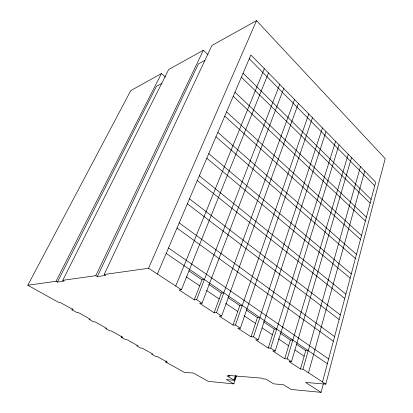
<?xml version="1.0" encoding="UTF-8"?>
<svg xmlns="http://www.w3.org/2000/svg" width="413" height="413" viewBox="0 0 413 413"><rect width="100%" height="100%" fill="white"/><g stroke="black" fill="none" stroke-linecap="round" stroke-linejoin="round"><path stroke-width="0.62" d="M323.394 383.631L321.082 392.35L305.491 382.417L325.811 384.111L385.195 158.628L256.535 20.65L211.941 45.456L104.169 274.506L105.661 275.425L97.303 276.576L95.826 275.678L62.766 280.324L168.654 69.529L203.356 50.231L208.038 54.753M322.507 381.953L375.696 182.221L250.872 54.939L157.389 274.036M308.48 372.784L364.741 171.054M325.811 384.111L302.972 369.181L360.456 166.687M302.972 369.181L300.468 369.026L305.744 350.575L296.549 344.303M300.468 369.026L288.981 361.545L291.475 361.669L351.551 157.606M291.475 361.669L287.205 358.882L348.257 154.245M287.205 358.882L284.717 358.763L290.334 340.059L280.128 333.1M284.717 358.763L272.714 350.947L275.197 351.029L339.016 144.824M325.996 131.546L258.166 339.899L255.704 339.863L268.254 348.04L270.727 348.113L335.593 141.329M268.254 348.04L274.237 329.078L276.705 329.068M312.465 117.751L240.335 328.247L237.893 328.263L251.032 336.822L253.489 336.843L322.439 127.922M251.032 336.822L257.413 317.597L259.86 317.54M233.97 379.986L235.477 375.469M236.458 375.923L233.81 383.863L226.36 379.562L234.517 380.301L235.947 376.021M298.398 103.4L221.642 316.028L219.231 316.1L233.004 325.072L235.436 325.046L308.769 113.978M233.004 325.072L239.808 305.589L242.235 305.47M283.752 88.47L202.029 303.209L199.649 303.343L214.099 312.76L216.505 312.672L294.546 99.476M214.099 312.76L221.368 293.008L223.769 292.827M268.496 72.915L181.421 289.745L179.082 289.947L194.265 299.838L196.634 299.683L279.746 84.381M194.265 299.838L202.034 279.813L204.399 279.57M233.81 383.863L208.291 381.38L193.511 373.078L184.25 372.304L165.861 362.072L166.325 360.879M175.747 286.039L264.32 68.656M165.861 362.072L167.327 362.165L156.847 356.326L155.396 356.249L151.53 354.096L152.975 354.168L142.134 348.123L140.709 348.071L136.703 345.846L138.128 345.893L126.91 339.641L125.506 339.615L121.365 337.307L121.876 336.13M104.169 274.506L148.556 268.264L256.535 20.65M97.303 276.576L198.4 63.917L204.848 60.468M95.826 275.678L203.356 50.231M121.365 337.307L122.759 337.328L111.143 330.849L109.77 330.854L105.48 328.464L106.848 328.454L94.809 321.748L93.467 321.779L89.017 319.306L90.354 319.264L77.876 312.305L76.565 312.373L71.955 309.807L72.497 308.681M161.442 73.54L130.761 90.607L27.805 285.238L56.018 281.274L161.442 73.54L165.51 77.169M56.018 281.274L57.407 282.074L156.46 86.332L162.004 83.364M57.407 282.074L64.165 281.139L62.766 280.324M71.955 309.807L73.256 309.729L60.308 302.517L59.033 302.615L27.805 285.238M290.334 340.059L292.812 340.095M305.744 350.575L308.232 350.652M321.082 392.35L291.067 389.433L283.416 384.73L273.726 383.853L265.941 379.119L262.859 378.86L261.687 378.148L228.43 375.412L229.587 376.088L226.887 375.861L234.517 380.301M148.556 268.264L181.421 289.745M196.634 299.683L202.029 303.209M216.505 312.672L221.642 316.028M235.436 325.046L240.335 328.247M253.489 336.843L258.166 339.899M270.727 348.113L275.197 351.029M186.377 276.906L199.685 285.863M206.552 290.484L219.174 298.976M225.777 303.421L237.754 311.479M244.114 315.759L255.487 323.41M262.136 327.886L272.43 334.814M278.362 338.805L288.635 345.717M294.892 349.93L304.149 356.156M188.829 270.799L202.034 279.813M208.844 284.459L221.368 293.008M227.924 297.479L239.808 305.589M246.122 309.895L257.413 317.597M263.509 321.758L274.237 329.078M166.186 253.406L327.354 363.745M168.499 247.986L328.634 358.938M176.991 228.09L333.353 341.231M179.206 222.896L334.587 336.59M187.342 203.831L339.14 319.486M189.469 198.849L340.338 315M197.269 180.558L344.741 298.465M199.309 175.783L345.893 294.133M206.805 158.22L350.152 278.14M208.761 153.631L351.267 273.948M215.958 136.76L355.386 258.476M217.842 132.351L356.471 254.418M224.765 116.125L360.456 239.437M226.572 111.882L361.504 235.508M233.231 96.27L365.371 220.996M234.976 92.187L366.383 217.192M241.393 77.154L370.125 203.129M243.071 73.22L371.111 199.438M249.251 58.734L374.741 185.804"/></g></svg>
